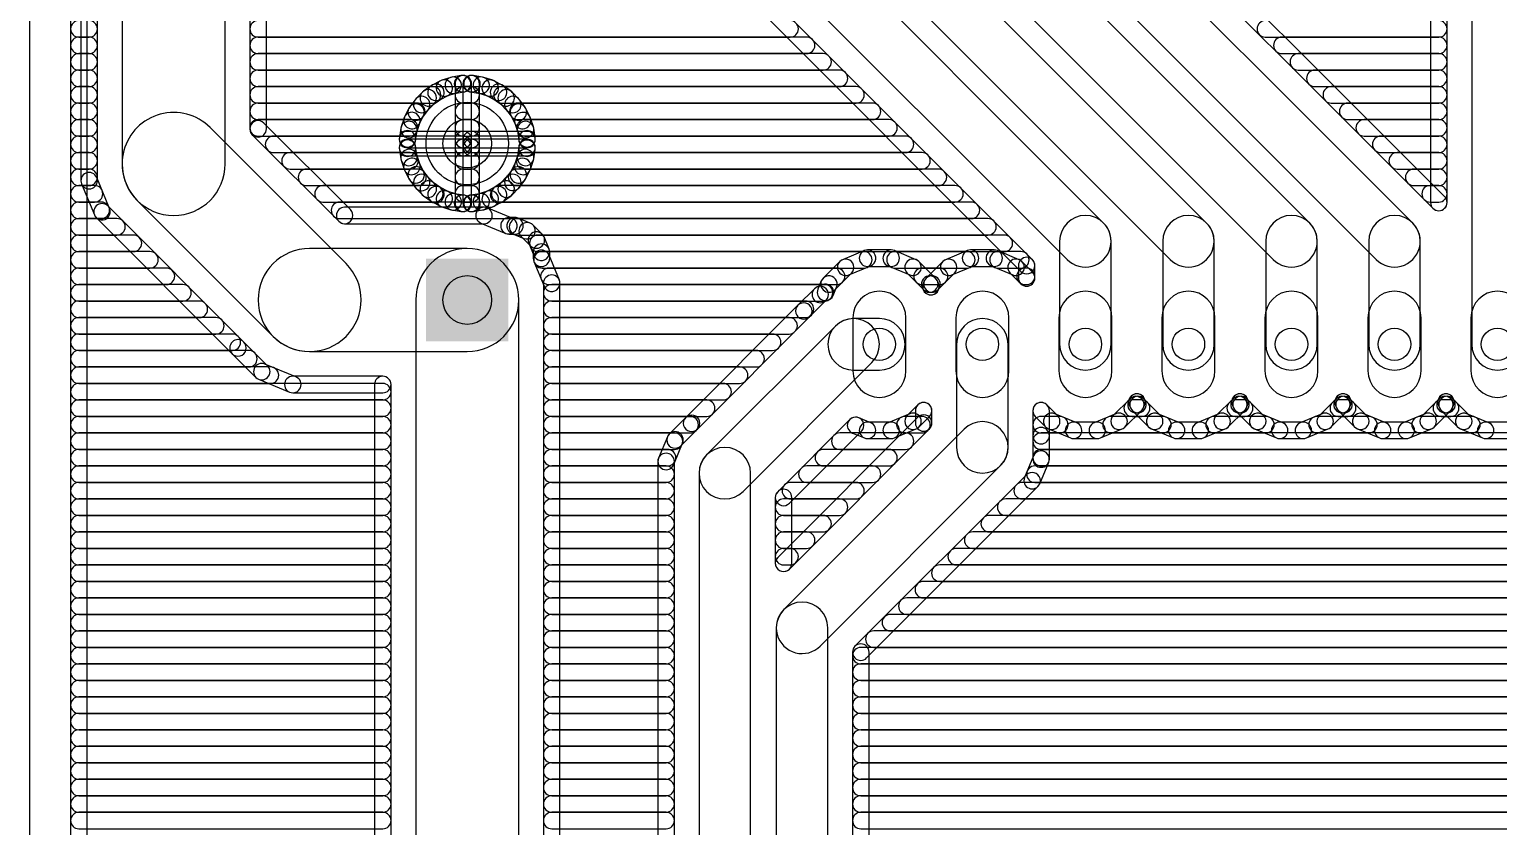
# Model space of a CAD drawing. Extents: x -5.7 to 75.5, y -5.1 to 79.7.
# Drawn here: x -5.71 to 30.51, y 27.49 to 47.13 of the extents above; entities that cross this region are included whole.
import ezdxf

# ---------------------------------------------------------------- set-up
doc = ezdxf.new("R2010")
doc.units = 0
for name, color, linetype in [('16', 175, 'CONTINUOUS'), ('17', 82, 'CONTINUOUS'), ('20', 30, 'CONTINUOUS'), ('44', 253, 'CONTINUOUS')]:
    doc.layers.add(name, color=color, linetype=linetype)

# ---------------------------------------------------------------- blocks, each defined once
blk = doc.blocks.new('SQUAREP')
blk.add_solid([(-0.5, -0.5), (0.5, -0.5), (-0.5, 0.5), (0.5, 0.5)])
blk = doc.blocks.new('ROUNDP')
blk.add_circle((0, 0), 0.5)
blk = doc.blocks.new('LONGP100')
blk.add_lwpolyline([(-0.5, -0.5), (0.5, -0.5, 1), (0.5, 0.5), (-0.5, 0.5, 1)], format="xyb", close=True)

msp = doc.modelspace()

# ---------------------------------------------------------------- linework, layer by layer
at = {"layer": '16'}
for points in [[(-4.2926, -3.8608), (-4.2926, 69.1642, 1), (-4.699, 69.1642), (-4.699, -3.8608, 1)], [(-3.429, 63.881), (-3.429, 43.815, 1), (-0.889, 43.815), (-0.889, 63.881, 1)], [(-4.445, 64.2953), (-4.445, 43.4007, 1), (-4.0386, 43.4007), (-4.0386, 64.2953, 1)], [(0.127, 44.6777), (0.127, 63.0183, 1), (-0.2794, 63.0183), (-0.2794, 44.6777, 1)], [(7.9688, 55.9032), (22.411, 41.461, 1), (23.309, 42.359), (8.8668, 56.8012, 1)], [(25.849, 42.359), (12.9712, 55.2368, 1), (12.0732, 54.3388), (24.951, 41.461, 1)], [(31.115, 39.37), (31.115, 53.34, 1), (29.845, 53.34), (29.845, 39.37, 1)], [(28.829, 53.628), (28.829, 42.8653, 1), (29.2354, 42.8653), (29.2354, 53.628, 1)], [(29.1759, 43.009), (21.1137, 51.0712, 1), (20.8263, 50.7838), (28.8885, 42.7216, 1)], [(28.389, 42.359), (19.9712, 50.7768, 1), (19.0732, 49.8788), (27.491, 41.461, 1)], [(12.4288, 48.9032), (19.871, 41.461, 1), (20.769, 42.359), (13.3268, 49.8012, 1)], [(12.1344, 47.7607), (18.7285, 41.1666, 1), (19.0159, 41.454), (12.4218, 48.0481, 1)], [(-4.4958, 46.9392), (-4.2418, 46.9392, 1), (-4.2418, 47.3456), (-4.4958, 47.3456, 1)], [(-0.0762, 46.9392), (13.0401, 46.9392, 1), (13.0401, 47.3456), (-0.0762, 47.3456, 1)], [(24.7551, 46.9392), (29.0322, 46.9392, 1), (29.0322, 47.3456), (24.7551, 47.3456, 1)], [(-4.4958, 46.5328), (-4.2418, 46.5328, 1), (-4.2418, 46.9392), (-4.4958, 46.9392, 1)], [(-0.0762, 46.5328), (13.4465, 46.5328, 1), (13.4465, 46.9392), (-0.0762, 46.9392, 1)], [(25.1615, 46.5328), (29.0322, 46.5328, 1), (29.0322, 46.9392), (25.1615, 46.9392, 1)], [(-4.4958, 46.1264), (-4.2418, 46.1264, 1), (-4.2418, 46.5328), (-4.4958, 46.5328, 1)], [(-0.0762, 46.1264), (13.8529, 46.1264, 1), (13.8529, 46.5328), (-0.0762, 46.5328, 1)], [(25.5679, 46.1264), (29.0322, 46.1264, 1), (29.0322, 46.5328), (25.5679, 46.5328, 1)], [(-4.4958, 45.72), (-4.2418, 45.72, 1), (-4.2418, 46.1264), (-4.4958, 46.1264, 1)], [(-0.0762, 45.72), (14.2593, 45.72, 1), (14.2593, 46.1264), (-0.0762, 46.1264, 1)], [(25.9743, 45.72), (29.0322, 45.72, 1), (29.0322, 46.1264), (25.9743, 46.1264, 1)], [(-4.4958, 45.3136), (-4.2418, 45.3136, 1), (-4.2418, 45.72), (-4.4958, 45.72, 1)], [(-0.0762, 45.3136), (4.2239, 45.3136, 1), (4.2239, 45.72), (-0.0762, 45.72, 1)], [(3.9766, 45.5852), (3.8126, 45.4212, 1), (4.1, 45.1338), (4.264, 45.2978, 1)], [(4.1884, 45.7422), (4.0008, 45.6059, 1), (4.2397, 45.2771), (4.4273, 45.4134, 1)], [(4.4222, 45.8641), (4.2156, 45.7588, 1), (4.4001, 45.3967), (4.6067, 45.502, 1)], [(4.6722, 45.948), (4.4517, 45.8763, 1), (4.5773, 45.4898), (4.7978, 45.5615, 1)], [(4.9323, 45.9917), (4.7032, 45.9554, 1), (4.7668, 45.554), (4.9958, 45.5903, 1)], [(4.9832, 45.9942), (4.9641, 45.9942, 1), (4.9641, 45.5878), (4.9832, 45.5878, 1)], [(5.1864, 44.4146), (5.1864, 45.791, 1), (4.78, 45.791), (4.78, 44.4146, 1)], [(4.9832, 45.3136), (5.1768, 45.3136, 1), (5.1768, 45.72), (4.9832, 45.72, 1)], [(5.1959, 45.9942), (5.1768, 45.9942, 1), (5.1768, 45.5878), (5.196, 45.5878, 1)], [(4.9736, 45.791), (4.9736, 44.4146, 1), (5.38, 44.4146), (5.38, 45.791, 1)], [(5.4568, 45.9554), (5.2277, 45.9917, 1), (5.1642, 45.5903), (5.3932, 45.554, 1)], [(5.7083, 45.8763), (5.4878, 45.948, 1), (5.3622, 45.5615), (5.5827, 45.4898, 1)], [(5.9444, 45.7588), (5.7378, 45.8641, 1), (5.5533, 45.502), (5.7599, 45.3967, 1)], [(6.1592, 45.6059), (5.9716, 45.7422, 1), (5.7327, 45.4134), (5.9203, 45.2771, 1)], [(5.9361, 45.3136), (14.6657, 45.3136, 1), (14.6657, 45.72), (5.9361, 45.72, 1)], [(6.3474, 45.4212), (6.1834, 45.5852, 1), (5.896, 45.2978), (6.06, 45.1338, 1)], [(26.3807, 45.3136), (29.0322, 45.3136, 1), (29.0322, 45.72), (26.3807, 45.72, 1)], [(-4.4958, 44.9072), (-4.2418, 44.9072, 1), (-4.2418, 45.3136), (-4.4958, 45.3136, 1)], [(-0.0762, 44.9072), (3.8349, 44.9072, 1), (3.8349, 45.3136), (-0.0762, 45.3136, 1)], [(3.639, 45.1822), (3.5337, 44.9756, 1), (3.8958, 44.7911), (4.0011, 44.9977, 1)], [(3.7919, 45.397), (3.6556, 45.2094, 1), (3.9844, 44.9705), (4.1207, 45.1581, 1)], [(4.9832, 44.9072), (5.1768, 44.9072, 1), (5.1768, 45.3136), (4.9832, 45.3136, 1)], [(6.5044, 45.2094), (6.3681, 45.397, 1), (6.0393, 45.1581), (6.1756, 44.9705, 1)], [(6.3251, 44.9072), (15.0721, 44.9072, 1), (15.0721, 45.3136), (6.3251, 45.3136, 1)], [(6.6263, 44.9756), (6.521, 45.1822, 1), (6.1589, 44.9977), (6.2642, 44.7911, 1)], [(26.7871, 44.9072), (29.0322, 44.9072, 1), (29.0322, 45.3136), (26.7871, 45.3136, 1)], [(-3.057, 42.917), (0.2958, 39.5642, 1), (2.0918, 41.3602), (-1.261, 44.713, 1)], [(3.5215, 44.9461), (3.4498, 44.7256, 1), (3.8363, 44.6), (3.908, 44.8205, 1)], [(6.7102, 44.7256), (6.6385, 44.9461, 1), (6.252, 44.8205), (6.3237, 44.6, 1)], [(-4.4958, 44.5008), (-4.2418, 44.5008, 1), (-4.2418, 44.9072), (-4.4958, 44.9072, 1)], [(-0.0762, 44.5008), (3.6565, 44.5008, 1), (3.6565, 44.9072), (-0.0762, 44.9072, 1)], [(2.2002, 42.6887), (0.0675, 44.8214, 1), (-0.2199, 44.534), (1.9128, 42.4013, 1)], [(3.4424, 44.6946), (3.4061, 44.4655, 1), (3.8075, 44.402), (3.8438, 44.631, 1)], [(3.4036, 44.4337), (3.4036, 44.4146, 1), (3.81, 44.4146), (3.81, 44.4337, 1)], [(3.6068, 44.2114), (4.9832, 44.2114, 1), (4.9832, 44.6178), (3.6068, 44.6178, 1)], [(4.9832, 44.5008), (5.1768, 44.5008, 1), (5.1768, 44.9072), (4.9832, 44.9072, 1)], [(5.1768, 44.6178), (4.9832, 44.6178, 1), (4.9832, 44.2114), (5.1768, 44.2114, 1)], [(4.78, 44.4146), (4.78, 44.221, 1), (5.1864, 44.221), (5.1864, 44.4146, 1)], [(5.38, 44.221), (5.38, 44.4146, 1), (4.9736, 44.4146), (4.9736, 44.221, 1)], [(5.1768, 44.2114), (6.5532, 44.2114, 1), (6.5532, 44.6178), (5.1768, 44.6178, 1)], [(6.5035, 44.5008), (15.4785, 44.5008, 1), (15.4785, 44.9072), (6.5035, 44.9072, 1)], [(6.7539, 44.4655), (6.7176, 44.6946, 1), (6.3162, 44.631), (6.3525, 44.402, 1)], [(6.7564, 44.4146), (6.7564, 44.4337, 1), (6.35, 44.4337), (6.35, 44.4146, 1)], [(27.1935, 44.5008), (29.0322, 44.5008, 1), (29.0322, 44.9072), (27.1935, 44.9072, 1)], [(-4.4958, 44.0944), (-4.2418, 44.0944, 1), (-4.2418, 44.5008), (-4.4958, 44.5008, 1)], [(0.3039, 44.0944), (4.9832, 44.0944, 1), (4.9832, 44.5008), (0.3039, 44.5008, 1)], [(4.9832, 44.4242), (3.6068, 44.4242, 1), (3.6068, 44.0178), (4.9832, 44.0178, 1)], [(3.4036, 44.221), (3.4036, 44.2019, 1), (3.81, 44.2019), (3.81, 44.221, 1)], [(3.4061, 44.1701), (3.4424, 43.941, 1), (3.8438, 44.0046), (3.8075, 44.2336, 1)], [(5.1864, 42.8446), (5.1864, 44.221, 1), (4.78, 44.221), (4.78, 42.8446, 1)], [(4.9832, 44.0178), (5.1768, 44.0178, 1), (5.1768, 44.4242), (4.9832, 44.4242, 1)], [(5.1768, 44.0944), (15.8849, 44.0944, 1), (15.8849, 44.5008), (5.1768, 44.5008, 1)], [(4.9736, 44.221), (4.9736, 42.8446, 1), (5.38, 42.8446), (5.38, 44.221, 1)], [(6.5532, 44.4242), (5.1768, 44.4242, 1), (5.1768, 44.0178), (6.5532, 44.0178, 1)], [(6.7176, 43.941), (6.7539, 44.1701, 1), (6.3525, 44.2336), (6.3162, 44.0046, 1)], [(6.7564, 44.2019), (6.7564, 44.221, 1), (6.35, 44.221), (6.35, 44.2019, 1)], [(27.5999, 44.0944), (29.0322, 44.0944, 1), (29.0322, 44.5008), (27.5999, 44.5008, 1)], [(-4.4958, 43.688), (-4.2418, 43.688, 1), (-4.2418, 44.0944), (-4.4958, 44.0944, 1)], [(0.7103, 43.688), (3.6696, 43.688, 1), (3.6696, 44.0944), (0.7103, 44.0944, 1)], [(3.4498, 43.91), (3.5215, 43.6895, 1), (3.908, 43.8151), (3.8363, 44.0356, 1)], [(3.5337, 43.66), (3.639, 43.4534, 1), (4.0011, 43.6379), (3.8958, 43.8445, 1)], [(4.9832, 43.688), (5.1768, 43.688, 1), (5.1768, 44.0944), (4.9832, 44.0944, 1)], [(6.521, 43.4534), (6.6263, 43.66, 1), (6.2642, 43.8445), (6.1589, 43.6379, 1)], [(6.6385, 43.6895), (6.7102, 43.91, 1), (6.3237, 44.0356), (6.252, 43.8151, 1)], [(6.4904, 43.688), (16.2913, 43.688, 1), (16.2913, 44.0944), (6.4904, 44.0944, 1)], [(28.0063, 43.688), (29.0322, 43.688, 1), (29.0322, 44.0944), (28.0063, 44.0944, 1)], [(-4.4958, 43.2816), (-4.2418, 43.2816, 1), (-4.2418, 43.688), (-4.4958, 43.688, 1)], [(-4.4295, 43.3229), (-4.1124, 42.5574, 1), (-3.737, 42.7129), (-4.0541, 43.4785, 1)], [(1.1167, 43.2816), (3.8642, 43.2816, 1), (3.8642, 43.688), (1.1167, 43.688, 1)], [(3.6556, 43.4262), (3.7919, 43.2386, 1), (4.1207, 43.4775), (3.9844, 43.6651, 1)], [(3.8126, 43.2144), (3.9766, 43.0504, 1), (4.264, 43.3378), (4.1, 43.5018, 1)], [(4.9832, 43.2816), (5.1768, 43.2816, 1), (5.1768, 43.688), (4.9832, 43.688, 1)], [(6.1834, 43.0504), (6.3474, 43.2144, 1), (6.06, 43.5018), (5.896, 43.3378, 1)], [(6.3681, 43.2386), (6.5044, 43.4262, 1), (6.1756, 43.6651), (6.0393, 43.4775, 1)], [(6.2958, 43.2816), (16.6977, 43.2816, 1), (16.6977, 43.688), (6.2958, 43.688, 1)], [(28.4127, 43.2816), (29.0322, 43.2816, 1), (29.0322, 43.688), (28.4127, 43.688, 1)], [(-4.4958, 42.8752), (-4.1083, 42.8752, 1), (-4.1083, 43.2816), (-4.4958, 43.2816, 1)], [(1.5231, 42.8752), (4.2795, 42.8752, 1), (4.2795, 43.2816), (1.5231, 43.2816, 1)], [(4.0008, 43.0297), (4.1884, 42.8934, 1), (4.4273, 43.2222), (4.2397, 43.3585, 1)], [(4.2156, 42.8768), (4.4222, 42.7715, 1), (4.6067, 43.1336), (4.4001, 43.2389, 1)], [(4.4517, 42.7593), (4.6722, 42.6876, 1), (4.7978, 43.0741), (4.5773, 43.1458, 1)], [(4.9832, 42.8752), (5.1768, 42.8752, 1), (5.1768, 43.2816), (4.9832, 43.2816, 1)], [(5.4878, 42.6876), (5.7083, 42.7593, 1), (5.5827, 43.1458), (5.3622, 43.0741, 1)], [(5.7378, 42.7715), (5.9444, 42.8768, 1), (5.7599, 43.2389), (5.5533, 43.1336, 1)], [(5.9716, 42.8934), (6.1592, 43.0297, 1), (5.9203, 43.3585), (5.7327, 43.2222, 1)], [(5.8805, 42.8752), (17.1041, 42.8752, 1), (17.1041, 43.2816), (5.8805, 43.2816, 1)], [(28.8191, 42.8752), (29.0322, 42.8752, 1), (29.0322, 43.2816), (28.8191, 43.2816, 1)], [(-4.4958, 42.4688), (-3.94, 42.4688, 1), (-3.94, 42.8752), (-4.4958, 42.8752, 1)], [(-4.0684, 42.4915), (-0.7156, 39.1387, 1), (-0.4282, 39.4261), (-3.781, 42.7789, 1)], [(1.9295, 42.4688), (17.5105, 42.4688, 1), (17.5105, 42.8752), (1.9295, 42.8752, 1)], [(5.4943, 42.7482), (2.0565, 42.7482, 1), (2.0565, 42.3418), (5.4943, 42.3418, 1)], [(4.7032, 42.6802), (4.9323, 42.6439, 1), (4.9958, 43.0453), (4.7668, 43.0816, 1)], [(4.9641, 42.6414), (4.9832, 42.6414, 1), (4.9832, 43.0478), (4.9641, 43.0478, 1)], [(5.1768, 42.6414), (5.196, 42.6414, 1), (5.1959, 43.0478), (5.1768, 43.0478, 1)], [(5.2277, 42.6439), (5.4568, 42.6802, 1), (5.3932, 43.0816), (5.1642, 43.0453, 1)], [(6.1853, 42.4787), (5.5721, 42.7327, 1), (5.4165, 42.3573), (6.0297, 42.1033, 1)], [(-4.4958, 42.0624), (-3.5551, 42.0624, 1), (-3.5551, 42.4688), (-4.4958, 42.4688, 1)], [(6.2577, 42.4942), (6.1075, 42.4942, 1), (6.1075, 42.0878), (6.2577, 42.0878, 1)], [(6.6342, 42.355), (6.3354, 42.4787, 1), (6.1799, 42.1033), (6.4787, 41.9795, 1)], [(6.319, 42.0624), (17.9169, 42.0624, 1), (17.9169, 42.4688), (6.319, 42.4688, 1)], [(19.685, 41.91), (19.685, 39.37, 1), (20.955, 39.37), (20.955, 41.91, 1)], [(22.225, 41.91), (22.225, 39.37, 1), (23.495, 39.37), (23.495, 41.91, 1)], [(26.035, 39.37), (26.035, 41.91, 1), (24.765, 41.91), (24.765, 39.37, 1)], [(28.575, 39.37), (28.575, 41.91, 1), (27.305, 41.91), (27.305, 39.37, 1)], [(-4.4958, 41.656), (-3.1487, 41.656, 1), (-3.1487, 42.0624), (-4.4958, 42.0624, 1)], [(6.9287, 42.0823), (6.7001, 42.3109, 1), (6.4127, 42.0236), (6.6414, 41.7949, 1)], [(7.0965, 41.7176), (6.9728, 42.0164, 1), (6.5973, 41.8609), (6.7211, 41.5621, 1)], [(6.818, 41.656), (18.3233, 41.656, 1), (18.3233, 42.0624), (6.818, 42.0624, 1)], [(-4.4958, 41.2496), (-2.7423, 41.2496, 1), (-2.7423, 41.656), (-4.4958, 41.656, 1)], [(1.1938, 39.1922), (5.08, 39.1922, 1), (5.08, 41.7322), (1.1938, 41.7322, 1)], [(6.35, 23.0378), (6.35, 40.4622, 1), (3.81, 40.4622), (3.81, 23.0378, 1)], [(7.112, 41.4897), (7.112, 41.6399, 1), (6.7056, 41.6399), (6.7056, 41.4897, 1)], [(7.3505, 40.9543), (7.0965, 41.5675, 1), (6.7211, 41.4119), (6.9751, 40.7987, 1)], [(6.9241, 41.2496), (14.8565, 41.2496, 1), (14.8565, 41.656), (6.9241, 41.656, 1)], [(14.8705, 41.6785), (14.3314, 41.4552, 1), (14.4869, 41.0798), (15.026, 41.3031, 1)], [(15.5318, 41.694), (14.9482, 41.694, 1), (14.9482, 41.2876), (15.5318, 41.2876, 1)], [(16.1486, 41.4552), (15.6095, 41.6785, 1), (15.454, 41.3031), (15.9931, 41.0798, 1)], [(15.6235, 41.2496), (17.3965, 41.2496, 1), (17.3965, 41.656), (15.6235, 41.656, 1)], [(17.4105, 41.6785), (16.8714, 41.4552, 1), (17.0269, 41.0798), (17.566, 41.3031, 1)], [(18.0718, 41.694), (17.4882, 41.694, 1), (17.4882, 41.2876), (18.0718, 41.2876, 1)], [(18.6886, 41.4552), (18.1495, 41.6785, 1), (17.994, 41.3031), (18.5331, 41.0798, 1)], [(18.1635, 41.2496), (18.7297, 41.2496, 1), (18.7297, 41.656), (18.1635, 41.656, 1)], [(14.2654, 41.4112), (13.8528, 40.9986, 1), (14.1402, 40.7112), (14.5528, 41.1238, 1)], [(16.6272, 40.9986), (16.2146, 41.4112, 1), (15.9272, 41.1238), (16.3398, 40.7112, 1)], [(16.8054, 41.4112), (16.3928, 40.9986, 1), (16.6802, 40.7112), (17.0928, 41.1238, 1)], [(19.0159, 41.1498), (18.7546, 41.4112, 1), (18.4672, 41.1238), (18.7285, 40.8625, 1)], [(18.669, 41.3103), (18.669, 41.0062, 1), (19.0754, 41.0062), (19.0754, 41.3103, 1)], [(-4.4958, 40.8432), (-2.3359, 40.8432, 1), (-2.3359, 41.2496), (-4.4958, 41.2496, 1)], [(7.0924, 40.8432), (14.188, 40.8432, 1), (14.188, 41.2496), (7.0924, 41.2496, 1)], [(7.366, 22.6235), (7.366, 40.8765, 1), (6.9596, 40.8765), (6.9596, 22.6235, 1)], [(13.8088, 40.9326), (13.7239, 40.7276, 1), (14.0993, 40.5721), (14.1842, 40.7771, 1)], [(16.292, 40.8432), (16.728, 40.8432, 1), (16.728, 41.2496), (16.292, 41.2496, 1)], [(16.6977, 40.8686), (16.6712, 40.9326, 1), (16.2958, 40.7771), (16.3223, 40.7131, 1)], [(16.3488, 40.9326), (16.3223, 40.8686, 1), (16.6977, 40.7131), (16.7242, 40.7771, 1)], [(18.832, 40.8432), (18.8722, 40.8432, 1), (18.8722, 41.2496), (18.832, 41.2496, 1)], [(-4.4958, 40.4368), (-1.9295, 40.4368, 1), (-1.9295, 40.8432), (-4.4958, 40.8432, 1)], [(7.1628, 40.4368), (13.8878, 40.4368, 1), (13.8878, 40.8432), (7.1628, 40.8432, 1)], [(13.6412, 40.7411), (13.2339, 40.3338, 1), (13.5213, 40.0464), (13.9286, 40.4537, 1)], [(13.8338, 40.8376), (13.7071, 40.7851, 1), (13.8626, 40.4097), (13.9893, 40.4621, 1)], [(-4.4958, 40.0304), (-1.5231, 40.0304, 1), (-1.5231, 40.4368), (-4.4958, 40.4368, 1)], [(7.1628, 40.0304), (13.4211, 40.0304, 1), (13.4211, 40.4368), (7.1628, 40.4368, 1)], [(13.2339, 40.3338), (10.4662, 37.5661, 1), (10.7536, 37.2787), (13.5213, 40.0464, 1)], [(-4.4958, 39.624), (-1.1167, 39.624, 1), (-1.1167, 40.0304), (-4.4958, 40.0304, 1)], [(7.1628, 39.624), (13.0147, 39.624, 1), (13.0147, 40.0304), (7.1628, 40.0304, 1)], [(11.879, 35.746), (15.054, 38.921, 1), (14.156, 39.819), (10.981, 36.644, 1)], [(14.605, 38.735), (15.24, 38.735, 1), (15.24, 40.005), (14.605, 40.005, 1)], [(18.415, 36.83), (18.415, 39.37, 1), (17.145, 39.37), (17.145, 36.83, 1)], [(-4.4958, 39.2176), (-0.7103, 39.2176, 1), (-0.7103, 39.624), (-4.4958, 39.624, 1)], [(-0.7156, 39.1387), (-0.1297, 38.5528, 1), (0.1577, 38.8402), (-0.4282, 39.4261, 1)], [(7.1628, 39.2176), (12.6083, 39.2176, 1), (12.6083, 39.624), (7.1628, 39.624, 1)], [(-4.4958, 38.8112), (-0.3039, 38.8112, 1), (-0.3039, 39.2176), (-4.4958, 39.2176, 1)], [(7.1628, 38.8112), (12.2019, 38.8112, 1), (12.2019, 39.2176), (7.1628, 39.2176, 1)], [(-4.4958, 38.4048), (0.2276, 38.4048, 1), (0.2276, 38.8112), (-4.4958, 38.8112, 1)], [(-0.0638, 38.5088), (0.7017, 38.1917, 1), (0.8573, 38.5671), (0.0917, 38.8842, 1)], [(7.1628, 38.4048), (11.7955, 38.4048, 1), (11.7955, 38.8112), (7.1628, 38.8112, 1)], [(-4.4958, 37.9984), (2.9972, 37.9984, 1), (2.9972, 38.4048), (-4.4958, 38.4048, 1)], [(0.7795, 38.1762), (2.9972, 38.1762, 1), (2.9972, 38.5826), (0.7795, 38.5826, 1)], [(2.794, 38.3794), (2.794, 22.6235, 1), (3.2004, 22.6235), (3.2004, 38.3794, 1)], [(7.1628, 37.9984), (11.3891, 37.9984, 1), (11.3891, 38.4048), (7.1628, 38.4048, 1)], [(21.2946, 37.3288), (21.7072, 37.7414, 1), (21.4198, 38.0288), (21.0072, 37.6162, 1)], [(21.7512, 37.8074), (21.7777, 37.8714, 1), (21.4023, 38.0269), (21.3758, 37.9629, 1)], [(21.4023, 37.8714), (21.4288, 37.8074, 1), (21.8042, 37.9629), (21.7777, 38.0269, 1)], [(21.4728, 37.7414), (21.8854, 37.3288, 1), (22.1728, 37.6162), (21.7602, 38.0288, 1)], [(23.8346, 37.3288), (24.2472, 37.7414, 1), (23.9598, 38.0288), (23.5472, 37.6162, 1)], [(24.2912, 37.8074), (24.3177, 37.8714, 1), (23.9423, 38.0269), (23.9158, 37.9629, 1)], [(23.9423, 37.8714), (23.9688, 37.8074, 1), (24.3442, 37.9629), (24.3177, 38.0269, 1)], [(24.0128, 37.7414), (24.4254, 37.3288, 1), (24.7128, 37.6162), (24.3002, 38.0288, 1)], [(26.3746, 37.3288), (26.7872, 37.7414, 1), (26.4998, 38.0288), (26.0872, 37.6162, 1)], [(26.8312, 37.8074), (26.8577, 37.8714, 1), (26.4823, 38.0269), (26.4558, 37.9629, 1)], [(26.4823, 37.8714), (26.5088, 37.8074, 1), (26.8842, 37.9629), (26.8577, 38.0269, 1)], [(26.5528, 37.7414), (26.9654, 37.3288, 1), (27.2528, 37.6162), (26.8402, 38.0288, 1)], [(28.9146, 37.3288), (29.3272, 37.7414, 1), (29.0398, 38.0288), (28.6272, 37.6162, 1)], [(29.3712, 37.8074), (29.3977, 37.8714, 1), (29.0223, 38.0269), (28.9958, 37.9629, 1)], [(29.0223, 37.8714), (29.0488, 37.8074, 1), (29.4242, 37.9629), (29.3977, 38.0269, 1)], [(29.0928, 37.7414), (29.5054, 37.3288, 1), (29.7928, 37.6162), (29.3802, 38.0288, 1)], [(-4.4958, 37.592), (2.9972, 37.592, 1), (2.9972, 37.9984), (-4.4958, 37.9984, 1)], [(7.1628, 37.592), (10.9827, 37.592, 1), (10.9827, 37.9984), (7.1628, 37.9984, 1)], [(15.6095, 37.0615), (16.1486, 37.2848, 1), (15.9931, 37.6602), (15.454, 37.4369, 1)], [(16.2146, 37.3288), (16.4759, 37.5902, 1), (16.1885, 37.8775), (15.9272, 37.6162, 1)], [(16.129, 37.7338), (16.129, 37.4297, 1), (16.5354, 37.4297), (16.5354, 37.7338, 1)], [(19.0841, 37.5902), (19.3454, 37.3288, 1), (19.6328, 37.6162), (19.3715, 37.8775, 1)], [(19.431, 37.118), (19.431, 37.7338, 1), (19.0246, 37.7338), (19.0246, 37.118, 1)], [(19.4114, 37.2848), (19.9505, 37.0615, 1), (20.106, 37.4369), (19.5669, 37.6602, 1)], [(20.6895, 37.0615), (21.2286, 37.2848, 1), (21.0731, 37.6602), (20.534, 37.4369, 1)], [(21.4736, 37.592), (21.7064, 37.592, 1), (21.7064, 37.9984), (21.4736, 37.9984, 1)], [(21.9514, 37.2848), (22.4905, 37.0615, 1), (22.646, 37.4369), (22.1069, 37.6602, 1)], [(23.2295, 37.0615), (23.7686, 37.2848, 1), (23.6131, 37.6602), (23.074, 37.4369, 1)], [(24.0136, 37.592), (24.2464, 37.592, 1), (24.2464, 37.9984), (24.0136, 37.9984, 1)], [(24.4914, 37.2848), (25.0305, 37.0615, 1), (25.186, 37.4369), (24.6469, 37.6602, 1)], [(25.7695, 37.0615), (26.3086, 37.2848, 1), (26.1531, 37.6602), (25.614, 37.4369, 1)], [(26.5536, 37.592), (26.7864, 37.592, 1), (26.7864, 37.9984), (26.5536, 37.9984, 1)], [(27.0314, 37.2848), (27.5705, 37.0615, 1), (27.726, 37.4369), (27.1869, 37.6602, 1)], [(28.3095, 37.0615), (28.8486, 37.2848, 1), (28.6931, 37.6602), (28.154, 37.4369, 1)], [(29.0936, 37.592), (29.3264, 37.592, 1), (29.3264, 37.9984), (29.0936, 37.9984, 1)], [(29.5714, 37.2848), (30.1105, 37.0615, 1), (30.266, 37.4369), (29.7269, 37.6602, 1)], [(-4.4958, 37.1856), (2.9972, 37.1856, 1), (2.9972, 37.592), (-4.4958, 37.592, 1)], [(7.1628, 37.1856), (10.5763, 37.1856, 1), (10.5763, 37.592), (7.1628, 37.592, 1)], [(10.4662, 37.5661), (10.0589, 37.1588, 1), (10.3463, 36.8714), (10.7536, 37.2787, 1)], [(16.1885, 37.5734), (12.7341, 34.119, 1), (13.0215, 33.8316), (16.4759, 37.286, 1)], [(13.0215, 35.4516), (14.7974, 37.2275, 1), (14.51, 37.5149), (12.7341, 35.739, 1)], [(13.784, 31.936), (18.229, 36.381, 1), (17.331, 37.279), (12.886, 32.834, 1)], [(14.5759, 37.1835), (14.8705, 37.0615, 1), (15.026, 37.4369), (14.7315, 37.5589, 1)], [(14.9482, 37.046), (15.5318, 37.046, 1), (15.5318, 37.4524), (14.9482, 37.4524, 1)], [(15.8688, 37.1856), (16.2913, 37.1856, 1), (16.2913, 37.592), (15.8688, 37.592, 1)], [(19.2278, 37.1856), (19.6912, 37.1856, 1), (19.6912, 37.592), (19.2278, 37.592, 1)], [(19.431, 36.542), (19.431, 37.118, 1), (19.0246, 37.118), (19.0246, 36.542, 1)], [(20.0282, 37.046), (20.6118, 37.046, 1), (20.6118, 37.4524), (20.0282, 37.4524, 1)], [(20.9488, 37.1856), (22.2312, 37.1856, 1), (22.2312, 37.592), (20.9488, 37.592, 1)], [(22.5682, 37.046), (23.1518, 37.046, 1), (23.1518, 37.4524), (22.5682, 37.4524, 1)], [(23.4888, 37.1856), (24.7712, 37.1856, 1), (24.7712, 37.592), (23.4888, 37.592, 1)], [(25.1082, 37.046), (25.6918, 37.046, 1), (25.6918, 37.4524), (25.1082, 37.4524, 1)], [(26.0288, 37.1856), (27.3112, 37.1856, 1), (27.3112, 37.592), (26.0288, 37.592, 1)], [(27.6482, 37.046), (28.2318, 37.046, 1), (28.2318, 37.4524), (27.6482, 37.4524, 1)], [(28.5688, 37.1856), (29.8512, 37.1856, 1), (29.8512, 37.592), (28.5688, 37.592, 1)], [(30.1882, 37.046), (30.7718, 37.046, 1), (30.7718, 37.4524), (30.1882, 37.4524, 1)], [(-4.4958, 36.7792), (2.9972, 36.7792, 1), (2.9972, 37.1856), (-4.4958, 37.1856, 1)], [(7.1628, 36.7792), (10.1891, 36.7792, 1), (10.1891, 37.1856), (7.1628, 37.1856, 1)], [(10.0149, 37.0929), (9.7945, 36.5607, 1), (10.1699, 36.4052), (10.3903, 36.9374, 1)], [(14.2649, 36.7792), (15.8849, 36.7792, 1), (15.8849, 37.1856), (14.2649, 37.1856, 1)], [(19.2278, 36.7792), (54.4322, 36.7792, 1), (54.4322, 37.1856), (19.2278, 37.1856, 1)], [(-4.4958, 36.3728), (2.9972, 36.3728, 1), (2.9972, 36.7792), (-4.4958, 36.7792, 1)], [(7.1628, 36.3728), (10.0207, 36.3728, 1), (10.0207, 36.7792), (7.1628, 36.7792, 1)], [(9.779, 36.483), (9.779, 18.3461, 1), (10.1854, 18.3461), (10.1854, 36.483, 1)], [(12.065, 17.78), (12.065, 36.195, 1), (10.795, 36.195), (10.795, 17.78, 1)], [(13.8585, 36.3728), (15.4785, 36.3728, 1), (15.4785, 36.7792), (13.8585, 36.7792, 1)], [(19.1951, 35.9321), (19.4155, 36.4643, 1), (19.0401, 36.6198), (18.8197, 36.0876, 1)], [(19.2278, 36.3728), (54.4322, 36.3728, 1), (54.4322, 36.7792), (19.2278, 36.7792, 1)], [(-4.4958, 35.9664), (2.9972, 35.9664, 1), (2.9972, 36.3728), (-4.4958, 36.3728, 1)], [(7.1628, 35.9664), (9.9822, 35.9664, 1), (9.9822, 36.3728), (7.1628, 36.3728, 1)], [(13.4521, 35.9664), (15.0721, 35.9664, 1), (15.0721, 36.3728), (13.4521, 36.3728, 1)], [(19.0735, 35.9664), (54.4322, 35.9664, 1), (54.4322, 36.3728), (19.0735, 36.3728, 1)], [(-4.4958, 35.56), (2.9972, 35.56, 1), (2.9972, 35.9664), (-4.4958, 35.9664, 1)], [(7.1628, 35.56), (9.9822, 35.56, 1), (9.9822, 35.9664), (7.1628, 35.9664, 1)], [(13.0457, 35.56), (14.6657, 35.56, 1), (14.6657, 35.9664), (13.0457, 35.9664, 1)], [(14.9265, 31.6416), (19.1511, 35.8662, 1), (18.8637, 36.1536), (14.6391, 31.929, 1)], [(18.7607, 35.56), (54.4322, 35.56, 1), (54.4322, 35.9664), (18.7607, 35.9664, 1)], [(-4.4958, 35.1536), (2.9972, 35.1536, 1), (2.9972, 35.56), (-4.4958, 35.56, 1)], [(7.1628, 35.1536), (9.9822, 35.1536, 1), (9.9822, 35.56), (7.1628, 35.56, 1)], [(13.081, 33.9753), (13.081, 35.5953, 1), (12.6746, 35.5953), (12.6746, 33.9753, 1)], [(12.8778, 35.1536), (14.2593, 35.1536, 1), (14.2593, 35.56), (12.8778, 35.56, 1)], [(18.3543, 35.1536), (48.5224, 35.1536, 1), (48.5224, 35.56), (18.3543, 35.56, 1)], [(-4.4958, 34.7472), (2.9972, 34.7472, 1), (2.9972, 35.1536), (-4.4958, 35.1536, 1)], [(7.1628, 34.7472), (9.9822, 34.7472, 1), (9.9822, 35.1536), (7.1628, 35.1536, 1)], [(12.8778, 34.7472), (13.8529, 34.7472, 1), (13.8529, 35.1536), (12.8778, 35.1536, 1)], [(17.9479, 34.7472), (48.2159, 34.7472, 1), (48.2159, 35.1536), (17.9479, 35.1536, 1)], [(-4.4958, 34.3408), (2.9972, 34.3408, 1), (2.9972, 34.7472), (-4.4958, 34.7472, 1)], [(7.1628, 34.3408), (9.9822, 34.3408, 1), (9.9822, 34.7472), (7.1628, 34.7472, 1)], [(12.8778, 34.3408), (13.4465, 34.3408, 1), (13.4465, 34.7472), (12.8778, 34.7472, 1)], [(17.5415, 34.3408), (48.0632, 34.3408, 1), (48.0632, 34.7472), (17.5415, 34.7472, 1)], [(-4.4958, 33.9344), (2.9972, 33.9344, 1), (2.9972, 34.3408), (-4.4958, 34.3408, 1)], [(7.1628, 33.9344), (9.9822, 33.9344, 1), (9.9822, 34.3408), (7.1628, 34.3408, 1)], [(12.8778, 33.9344), (13.0401, 33.9344, 1), (13.0401, 34.3408), (12.8778, 34.3408, 1)], [(17.1351, 33.9344), (48.0632, 33.9344, 1), (48.0632, 34.3408), (17.1351, 34.3408, 1)], [(-4.4958, 33.528), (2.9972, 33.528, 1), (2.9972, 33.9344), (-4.4958, 33.9344, 1)], [(7.1628, 33.528), (9.9822, 33.528, 1), (9.9822, 33.9344), (7.1628, 33.9344, 1)], [(16.7287, 33.528), (48.1738, 33.528, 1), (48.1738, 33.9344), (16.7287, 33.9344, 1)], [(-4.4958, 33.1216), (2.9972, 33.1216, 1), (2.9972, 33.528), (-4.4958, 33.528, 1)], [(7.1628, 33.1216), (9.9822, 33.1216, 1), (9.9822, 33.528), (7.1628, 33.528, 1)], [(16.3223, 33.1216), (48.4208, 33.1216, 1), (48.4208, 33.528), (16.3223, 33.528, 1)], [(-4.4958, 32.7152), (2.9972, 32.7152, 1), (2.9972, 33.1216), (-4.4958, 33.1216, 1)], [(7.1628, 32.7152), (9.9822, 32.7152, 1), (9.9822, 33.1216), (7.1628, 33.1216, 1)], [(13.97, 12.065), (13.97, 32.385, 1), (12.7, 32.385), (12.7, 12.065, 1)], [(15.9159, 32.7152), (48.624, 32.7152, 1), (48.624, 33.1216), (15.9159, 33.1216, 1)], [(-4.4958, 32.3088), (2.9972, 32.3088, 1), (2.9972, 32.7152), (-4.4958, 32.7152, 1)], [(7.1628, 32.3088), (9.9822, 32.3088, 1), (9.9822, 32.7152), (7.1628, 32.7152, 1)], [(15.5095, 32.3088), (48.258, 32.3088, 1), (48.258, 32.7152), (15.5095, 32.7152, 1)], [(-4.4958, 31.9024), (2.9972, 31.9024, 1), (2.9972, 32.3088), (-4.4958, 32.3088, 1)], [(7.1628, 31.9024), (9.9822, 31.9024, 1), (9.9822, 32.3088), (7.1628, 32.3088, 1)], [(15.1031, 31.9024), (48.0896, 31.9024, 1), (48.0896, 32.3088), (15.1031, 32.3088, 1)], [(-4.4958, 31.496), (2.9972, 31.496, 1), (2.9972, 31.9024), (-4.4958, 31.9024, 1)], [(7.1628, 31.496), (9.9822, 31.496, 1), (9.9822, 31.9024), (7.1628, 31.9024, 1)], [(14.986, 26.1823), (14.986, 31.7853, 1), (14.5796, 31.7853), (14.5796, 26.1823, 1)], [(14.7828, 31.496), (48.0632, 31.496, 1), (48.0632, 31.9024), (14.7828, 31.9024, 1)], [(-4.4958, 31.0896), (2.9972, 31.0896, 1), (2.9972, 31.496), (-4.4958, 31.496, 1)], [(7.1628, 31.0896), (9.9822, 31.0896, 1), (9.9822, 31.496), (7.1628, 31.496, 1)], [(14.7828, 31.0896), (48.1317, 31.0896, 1), (48.1317, 31.496), (14.7828, 31.496, 1)], [(-4.4958, 30.6832), (2.9972, 30.6832, 1), (2.9972, 31.0896), (-4.4958, 31.0896, 1)], [(7.1628, 30.6832), (9.9822, 30.6832, 1), (9.9822, 31.0896), (7.1628, 31.0896, 1)], [(14.7828, 30.6832), (48.3192, 30.6832, 1), (48.3192, 31.0896), (14.7828, 31.0896, 1)], [(-4.4958, 30.2768), (2.9972, 30.2768, 1), (2.9972, 30.6832), (-4.4958, 30.6832, 1)], [(7.1628, 30.2768), (9.9822, 30.2768, 1), (9.9822, 30.6832), (7.1628, 30.6832, 1)], [(14.7828, 30.2768), (48.7631, 30.2768, 1), (48.7631, 30.6832), (14.7828, 30.6832, 1)], [(-4.4958, 29.8704), (2.9972, 29.8704, 1), (2.9972, 30.2768), (-4.4958, 30.2768, 1)], [(7.1628, 29.8704), (9.9822, 29.8704, 1), (9.9822, 30.2768), (7.1628, 30.2768, 1)], [(14.7828, 29.8704), (48.3192, 29.8704, 1), (48.3192, 30.2768), (14.7828, 30.2768, 1)], [(-4.4958, 29.464), (2.9972, 29.464, 1), (2.9972, 29.8704), (-4.4958, 29.8704, 1)], [(7.1628, 29.464), (9.9822, 29.464, 1), (9.9822, 29.8704), (7.1628, 29.8704, 1)], [(14.7828, 29.464), (48.1317, 29.464, 1), (48.1317, 29.8704), (14.7828, 29.8704, 1)], [(-4.4958, 29.0576), (2.9972, 29.0576, 1), (2.9972, 29.464), (-4.4958, 29.464, 1)], [(7.1628, 29.0576), (9.9822, 29.0576, 1), (9.9822, 29.464), (7.1628, 29.464, 1)], [(14.7828, 29.0576), (48.0632, 29.0576, 1), (48.0632, 29.464), (14.7828, 29.464, 1)], [(-4.4958, 28.6512), (2.9972, 28.6512, 1), (2.9972, 29.0576), (-4.4958, 29.0576, 1)], [(7.1628, 28.6512), (9.9822, 28.6512, 1), (9.9822, 29.0576), (7.1628, 29.0576, 1)], [(14.7828, 28.6512), (48.0896, 28.6512, 1), (48.0896, 29.0576), (14.7828, 29.0576, 1)], [(-4.4958, 28.2448), (2.9972, 28.2448, 1), (2.9972, 28.6512), (-4.4958, 28.6512, 1)], [(7.1628, 28.2448), (9.9822, 28.2448, 1), (9.9822, 28.6512), (7.1628, 28.6512, 1)], [(14.7828, 28.2448), (48.258, 28.2448, 1), (48.258, 28.6512), (14.7828, 28.6512, 1)], [(-4.4958, 27.8384), (2.9972, 27.8384, 1), (2.9972, 28.2448), (-4.4958, 28.2448, 1)], [(7.1628, 27.8384), (9.9822, 27.8384, 1), (9.9822, 28.2448), (7.1628, 28.2448, 1)], [(14.7828, 27.8384), (48.624, 27.8384, 1), (48.624, 28.2448), (14.7828, 28.2448, 1)], [(-4.4958, 27.432), (2.9972, 27.432, 1), (2.9972, 27.8384), (-4.4958, 27.8384, 1)], [(7.1628, 27.432), (9.9822, 27.432, 1), (9.9822, 27.8384), (7.1628, 27.8384, 1)], [(14.7828, 27.432), (54.4322, 27.432, 1), (54.4322, 27.8384), (14.7828, 27.8384, 1)]]:
    msp.add_lwpolyline(points, format="xyb", close=True, dxfattribs=at)
at = {"layer": '20'}
msp.add_line((-5.715, 79.68), (-5.715, -5.08), dxfattribs=at)
at = {"layer": '44'}
for centre, radius in [((5.08, 44.3178), 0.6), ((5.08, 40.4622), 0.6), ((15.24, 39.37), 0.4), ((17.78, 39.37), 0.4), ((20.32, 39.37), 0.4), ((22.86, 39.37), 0.4), ((25.4, 39.37), 0.4), ((27.94, 39.37), 0.4), ((30.48, 39.37), 0.4)]:
    msp.add_circle(centre, radius, dxfattribs=at)

# ---------------------------------------------------------------- block references
at = {"layer": '17', "rotation": 90}
for name, p, xscale, yscale in [('ROUNDP', (5.08, 44.3178), 2.032, 2.032), ('ROUNDP', (5.08, 44.3178), 2.032, 2.032), ('SQUAREP', (5.08, 40.4622), 2.032, 2.032), ('SQUAREP', (5.08, 40.4622), 2.032, 2.032), ('LONGP100', (15.24, 39.37), 1.308, 1.308), ('LONGP100', (15.24, 39.37), 1.308, 1.308), ('LONGP100', (17.78, 39.37), 1.308, 1.308), ('LONGP100', (17.78, 39.37), 1.308, 1.308), ('LONGP100', (20.32, 39.37), 1.308, 1.308), ('LONGP100', (20.32, 39.37), 1.308, 1.308), ('LONGP100', (22.86, 39.37), 1.308, 1.308), ('LONGP100', (22.86, 39.37), 1.308, 1.308), ('LONGP100', (25.4, 39.37), 1.308, 1.308), ('LONGP100', (25.4, 39.37), 1.308, 1.308), ('LONGP100', (27.94, 39.37), 1.308, 1.308), ('LONGP100', (27.94, 39.37), 1.308, 1.308), ('LONGP100', (30.48, 39.37), 1.308, 1.308), ('LONGP100', (30.48, 39.37), 1.308, 1.308)]:
    msp.add_blockref(name, p, dxfattribs=dict(at, xscale=xscale, yscale=yscale))

doc.saveas('drawing.dxf')
